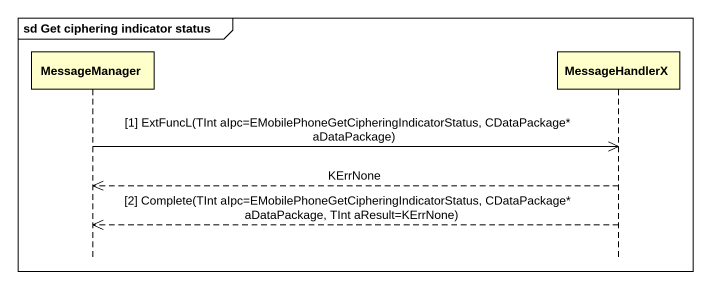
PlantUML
@startuml
mainframe sd Get ciphering indicator status
hide footbox
participant MessageManager
participant MessageHandlerX

MessageManager ->> MessageHandlerX : [1] ExtFuncL(TInt aIpc=EMobilePhoneGetCipheringIndicatorStatus, CDataPackage* aDataPackage)
MessageHandlerX -->> MessageManager : KErrNone
MessageHandlerX -->> MessageManager : [2] Complete(TInt aIpc=EMobilePhoneGetCipheringIndicatorStatus, CDataPackage* aDataPackage, TInt aResult=KErrNone)
@enduml
